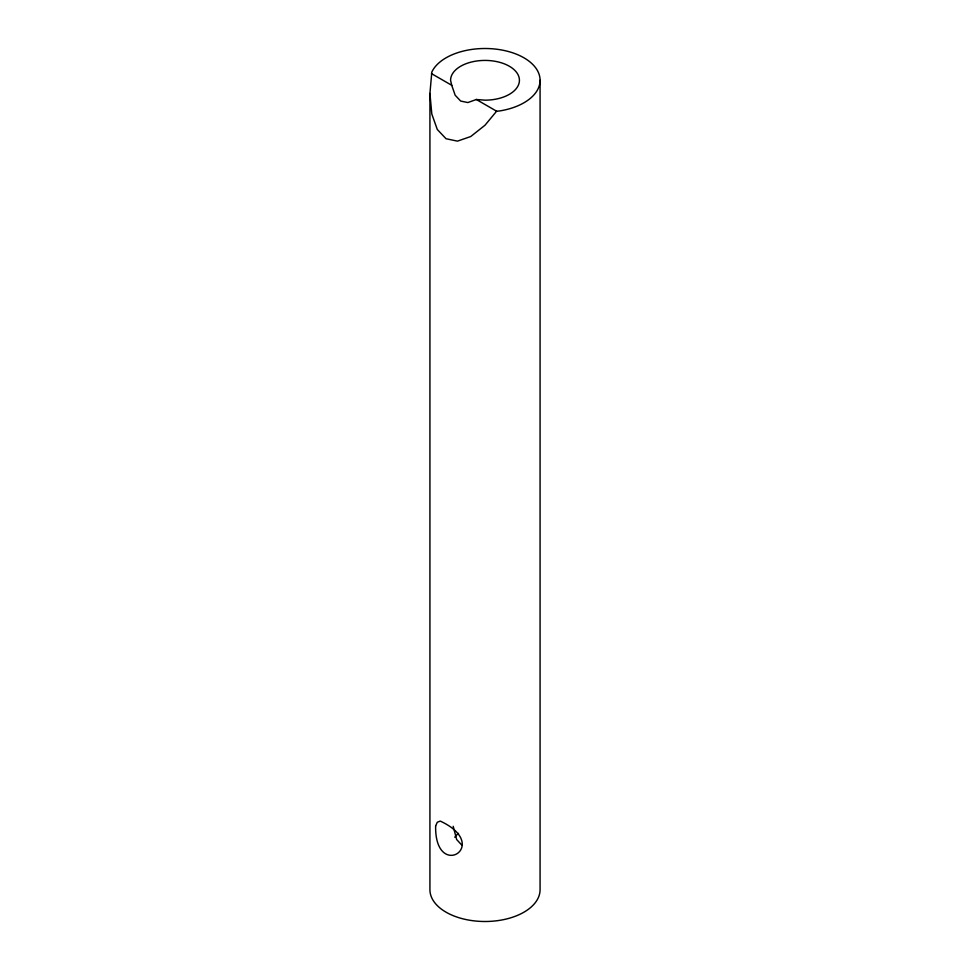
<?xml version="1.0" encoding="UTF-8"?>
<svg xmlns="http://www.w3.org/2000/svg" width="970" height="970" viewBox="0 0 970 970"><rect width="100%" height="100%" fill="white"/><g stroke="black" fill="none" stroke-linecap="round" stroke-linejoin="round"><path stroke-width="1.45" d="M540.072 80.292L540.072 889.708A55.072 31.792 0 0 1 485 921.5A55.072 31.792 0 0 1 429.928 889.708L429.928 93.435L431.808 72.071A55.072 31.792 0 0 1 523.945 57.812A55.072 31.792 0 0 1 499.259 111.004L496.616 111.21L476.343 99.51L467.855 102.553L460.677 101.062L455.172 95.23L451.717 85.287L431.456 73.599M496.616 111.21L485 125.227L470.741 136.527L457.464 141.135L446.054 138.734L437.3 129.495L431.808 114.036L429.928 93.435M476.088 99.486L485 100.165A34.423 19.873 0 0 0 519.423 80.292A34.423 19.873 0 0 0 485 60.419A34.423 19.873 0 0 0 450.577 80.292L451.753 85.445M461.853 845.173L456.652 839.523L453.196 826.307M454.784 837.231A32.701 18.879 0 0 1 458.543 833.363M435.639 825.919C434.536 881.633 492.808 845.488 440.247 821.081L437.3 822.245L435.639 825.919"/></g></svg>
